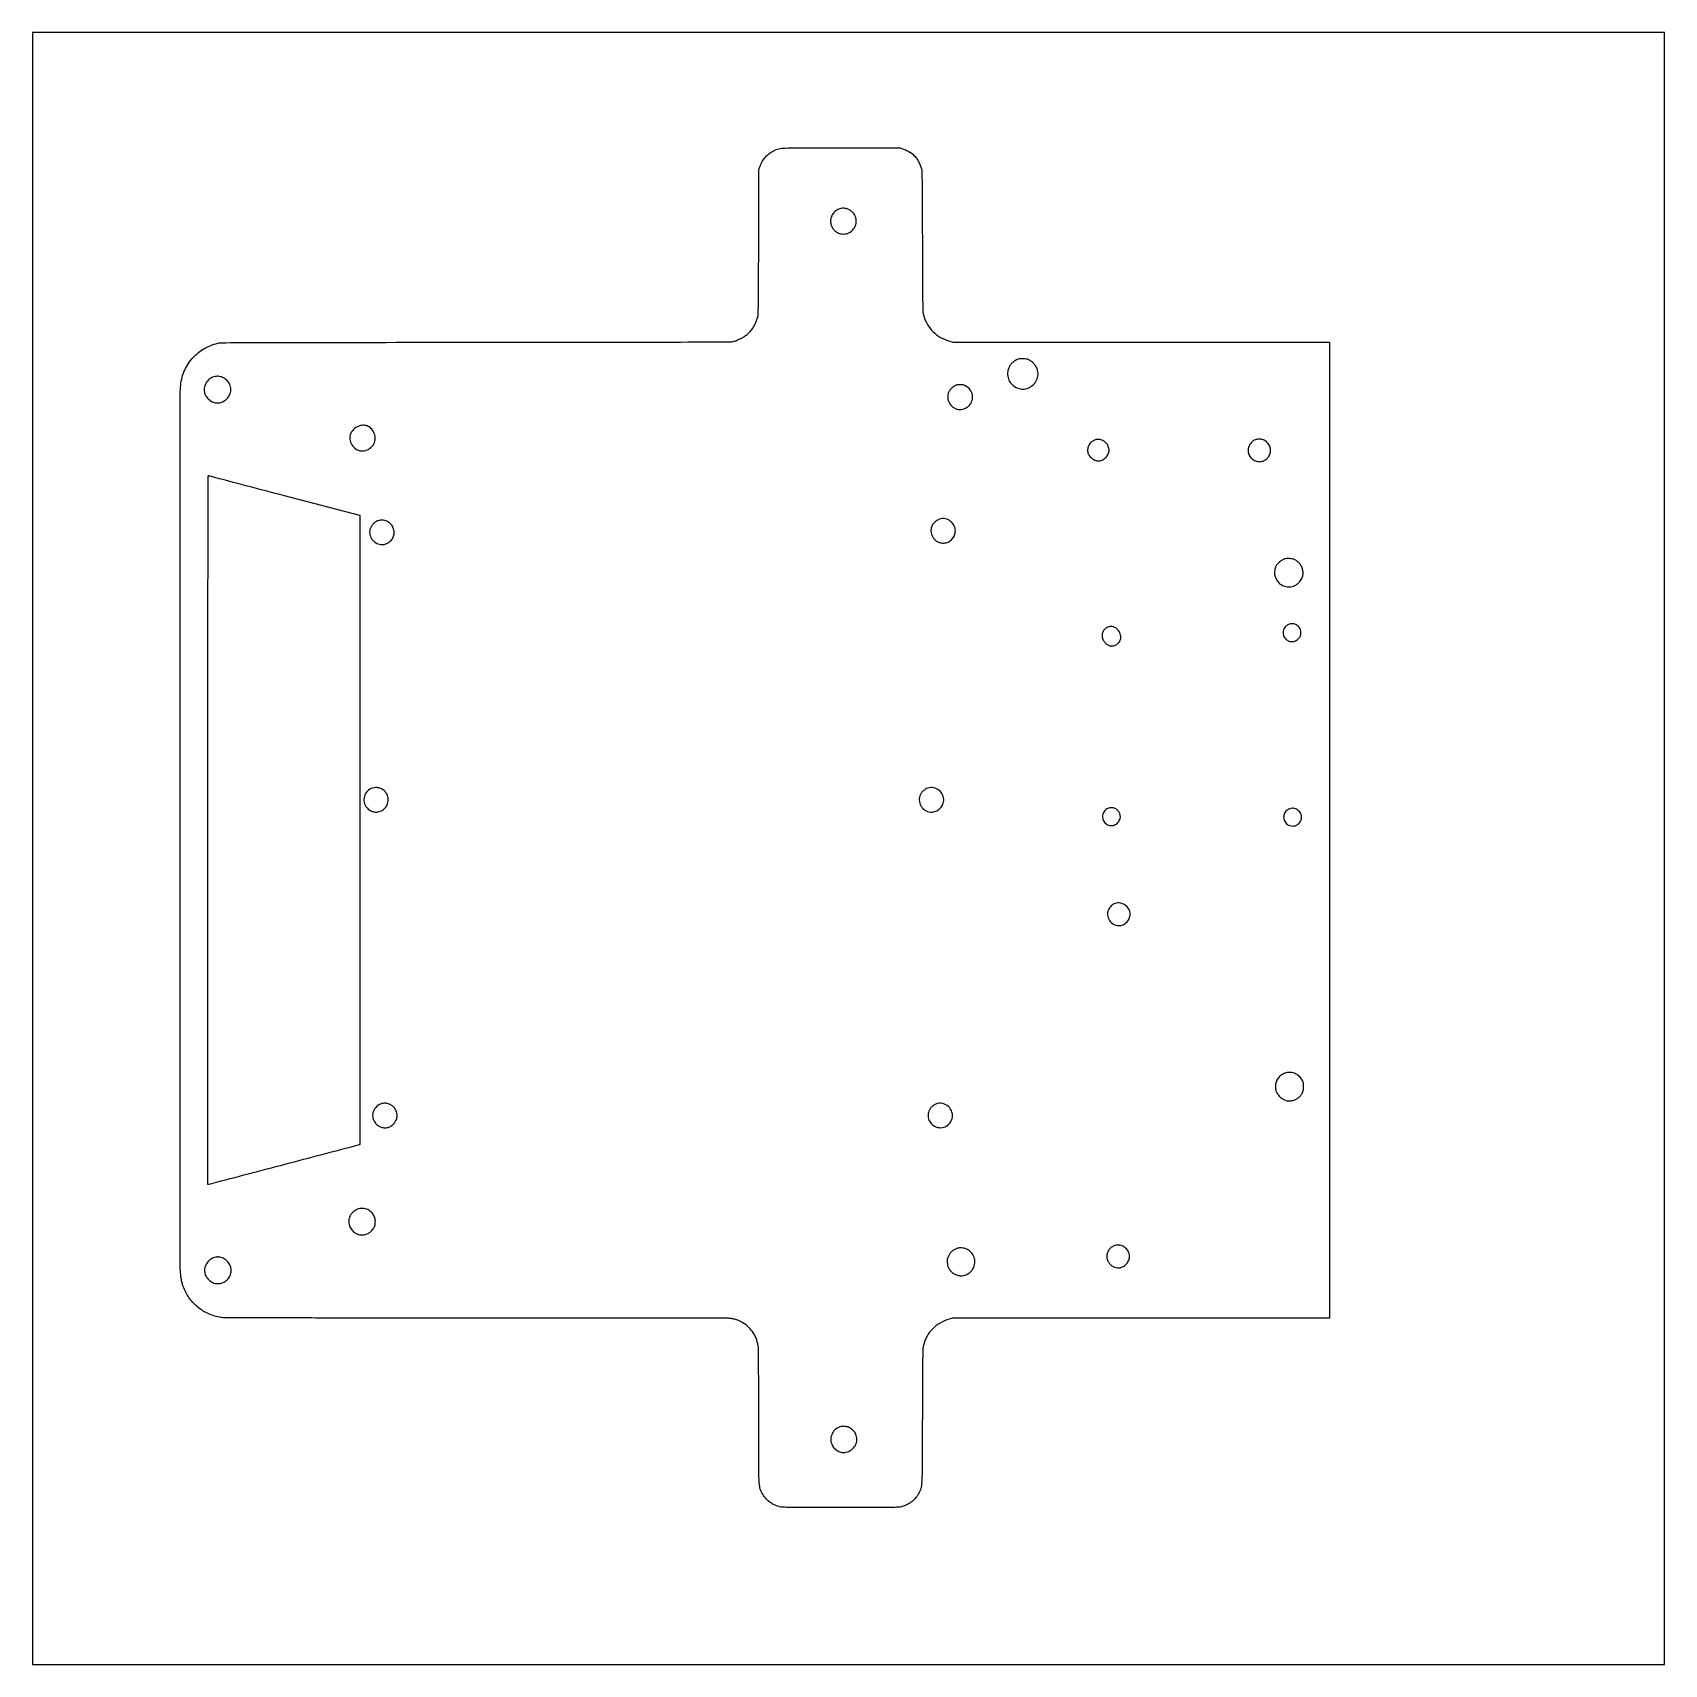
# Model space of a CAD drawing. Extents: x 0 to 4000, y 0 to 4000.
import ezdxf

# ---------------------------------------------------------------- set-up
doc = ezdxf.new("R2010")
doc.units = 0

msp = doc.modelspace()

# ---------------------------------------------------------------- linework, layer by layer
msp.add_lwpolyline([(0, 2000), (0, 0), (2000, 0), (4000, 0), (4000, 2000), (4000, 4000), (2000, 4000), (0, 4000)], close=True)
for points in [[(2134.490402, 3714.676367, -0.054373), (2149.979367, 3707.226413, -0.066616), (2162.35603, 3697.011629, -0.064136), (2171.9492, 3683.564757, -0.045652), (2179.170796, 3666.5, -0.074105), (2179.902177, 3662.00098, -0.000672), (2180.307852, 3627.832566, -0.001486), (2180.683474, 3578.122014, -0.000294), (2181.03966, 3489, 0.000167), (2181.462161, 3376.134883, 0.002598), (2181.820987, 3337.439768, 0.005627), (2182.357673, 3316.579278, 0.056821), (2183.658644, 3308, 0.063576), (2192.804993, 3285.81197, 0.067514), (2207.089215, 3267.130852, 0.067369), (2225.863638, 3252.89879, 0.062873), (2248.182113, 3243.763213), (2256.5, 3241.524257), (2717.75, 3241.250504), (3179, 3240.97675), (3179, 2044.998938), (3179, 849.021126), (2716.75, 848.739071), (2254.5, 848.457015), (2246.919611, 846.248489, 0.059296), (2224.680595, 836.794746, 0.068307), (2206.437129, 822.729004, 0.068456), (2192.68798, 804.296674, 0.059937), (2183.666961, 782, 0.05653), (2182.365914, 773.494359, 0.005949), (2181.823085, 753.356122, 0.002692), (2181.461615, 715.959008, 0.000173), (2181.032986, 607, -0.000262), (2180.511859, 480.225078, -0.008948), (2179.835425, 450.207526, -0.040215), (2177.921006, 434.43872, -0.06452), (2173.535181, 421.636936, -0.054397), (2165.93497, 409.716981, -0.053364), (2155.898914, 399.631167, -0.052408), (2143.774559, 391.747752, -0.048954), (2130, 386.342009, -0.060676), (2122.669769, 385.197071, -0.005355), (2103.893309, 384.764584, -0.002853), (2070.046493, 384.540694, -0.000227), (1980.5, 384.5, -0.00023), (1891.394338, 384.541065, -0.002818), (1857.310756, 384.76455, -0.005169), (1838.323889, 385.192389, -0.060208), (1831, 386.322804, -0.049306), (1816.542566, 391.962629, -0.055435), (1804.07387, 400.153694, -0.056222), (1793.850724, 410.7711, -0.053243), (1786.032759, 423.586491, -0.070724), (1782.266476, 435.754308, -0.031437), (1780.651292, 452.508269, -0.007964), (1780.093611, 484.688067, -0.000301), (1779.997452, 605, 0.000469), (1779.920325, 672.919204, 0.000963), (1779.707547, 726.122529, 0.000412), (1779.417673, 769.076089, 0.024347), (1778.979139, 776.863038, 0.055182), (1774.968897, 795.209929, 0.058163), (1767.082914, 811.889714, 0.05888), (1755.671605, 826.132815, 0.059137), (1741.270143, 837.30004, 0.023103), (1733.849266, 841.308332, 0.02768), (1726.517142, 844.353959, 0.028141), (1719.000075, 846.532485, 0.025415), (1711.026234, 847.942303, 0.030576), (1702.449078, 848.483774, 0.000053), (1556.719305, 848.747082, 0.000323), (1368.694309, 848.945378, 0.000101), (1086.526234, 849.004021, -0.000063), (733.567768, 849.050985, -0.000532), (574.260224, 849.261693, -0.000254), (472.754805, 849.555407, -0.039367), (461.328381, 850.495568, -0.061723), (431.791466, 859.11957, -0.066437), (406.048791, 874.552071, -0.06674), (385.347351, 896.124851, -0.063205), (370.606452, 922.773506, -0.016026), (367.779181, 930.592258, -0.021072), (365.735258, 937.898239, -0.019915), (364.234224, 945.668579, -0.012185), (363.055064, 954.930575, -0.025562), (361.998554, 975.568514, -0.000005), (361.971798, 2045.534301, -0.000005), (361.965202, 3115.758595, -0.026241), (363.021343, 3135.867695, -0.037713), (366.499758, 3154.947176, -0.041576), (372.738585, 3172.650166, -0.041982), (381.755062, 3188.927815, -0.039929), (393.5, 3203.765435, -0.034053), (406.295254, 3215.765167, -0.040396), (419.925147, 3225.18016, -0.038445), (435.458037, 3232.624079, -0.026521), (454, 3238.70738, -0.064835), (462.892046, 3239.910622, -0.000347), (550.172447, 3240.287424, -0.000643), (695.247934, 3240.62649, -0.000049), (1086.5, 3240.999229, 0.000048), (1480.014226, 3241.373438, 0.000652), (1623.821701, 3241.71169, 0.000338), (1710.197497, 3242.086008, 0.07082), (1718.5, 3243.310371, 0.018173), (1728.259369, 3246.589635, 0.027893), (1736.412724, 3250.194313, 0.029411), (1743.792559, 3254.52671, 0.023674), (1751.190093, 3260, 0.046509), (1759.526761, 3268.202437, 0.035682), (1767.05084, 3278.538607, 0.035009), (1773.179599, 3290.086932, 0.039595), (1777.34882, 3301.919374, 0.056114), (1778.640638, 3310.613183, 0.005362), (1779.1704, 3332.0774, 0.002523), (1779.524187, 3371.798897, 0.000164), (1779.931181, 3487), (1780.5, 3664.5), (1782.835447, 3671, -0.040402), (1788.659373, 3683.844414, -0.049786), (1796.147088, 3694.650772, -0.051346), (1805.408617, 3703.502205, -0.047654), (1816.504097, 3710.534853, -0.063374), (1829.337889, 3715.119583, -0.043398), (1844.697738, 3717.124379, -0.0107), (1873.194282, 3717.741357, -0.000383), (1982.5, 3717.684808), (2126.5, 3717.5)], [(1981.343746, 3568.987418, 0.086334), (1971.186322, 3564.99823, 0.088036), (1963.051619, 3557.833428, 0.087041), (1957.812416, 3548.230466, 0.081997), (1956.009769, 3537.212487, 0.077718), (1957.361565, 3528.64984, 0.067812), (1961.287231, 3520.46296, 0.067048), (1967.313008, 3513.542928, 0.072691), (1974.803644, 3508.684995, 0.067264), (1980.661191, 3506.899379, 0.043483), (1987.741159, 3506.369852, 0.043587), (1994.777675, 3507.071424, 0.069399), (2000.5, 3509, 0.11264), (2012.375522, 3518.761088, 0.120728), (2018.468939, 3532.472726, 0.122653), (2017.487586, 3547.276338, 0.118637), (2009.68748, 3560.100546, 0.063156), (2003.636417, 3564.816529, 0.058079), (1996.43, 3568.0335, 0.058738), (1988.759913, 3569.480716, 0.067888)], [(2415.5, 3199.210003, 0.05424), (2407.829884, 3195.522564, 0.054637), (2401.152787, 3190.279497, 0.054709), (2395.777268, 3183.721773, 0.054664), (2391.950205, 3176.152539, 0.058771), (2390.302694, 3169.463615, 0.043087), (2390.012317, 3161.819678, 0.043109), (2391.035986, 3154.244253, 0.059065), (2393.318377, 3147.76057, 0.087363), (2401.008475, 3137.230014, 0.082234), (2411.982681, 3129.695351, 0.084126), (2424.563888, 3126.217399, 0.09802), (2436.896043, 3127.374669, 0.09349), (2449.73076, 3133.982038, 0.092722), (2459.320096, 3144.827128, 0.095004), (2464.183352, 3158.163797, 0.104121), (2463.533493, 3171.902685, 0.055494), (2460.352124, 3180.212417, 0.055927), (2455.427575, 3187.595367, 0.056142), (2449.009079, 3193.679344, 0.056756), (2441.420341, 3198.157301, 0.059975), (2435.693729, 3199.928101, 0.034889), (2428.533741, 3200.721359, 0.034897), (2421.337279, 3200.511346, 0.060278)], [(447.195217, 3156.962062, 0.097221), (435.549528, 3152.111033, 0.094893), (426.485679, 3143.184851, 0.095707), (421.414589, 3131.612348, 0.1009), (421.15348, 3119.208149, 0.037339), (422.347709, 3114.621538, 0.0421), (424.177084, 3110.452606, 0.039077), (426.805661, 3106.403319, 0.025652), (430.411137, 3102.167478, 0.124523), (443.423193, 3093.890321, 0.12601), (458.744975, 3092.845584, 0.123063), (472.956615, 3099.320613, 0.115505), (482.852038, 3111.852038, 0.058441), (484.931095, 3118.091166, 0.050911), (485.640614, 3124.943784, 0.050989), (484.950829, 3131.787446, 0.059073), (482.88963, 3138, 0.081733), (476.694791, 3147.026591, 0.079645), (467.884012, 3153.686778, 0.081399), (457.614811, 3157.157033, 0.091327)], [(2264.993526, 3136.065659, 0.05899), (2259.443447, 3133.632694, 0.047486), (2254.159612, 3129.813399, 0.04618), (2249.546709, 3124.937793, 0.048347), (2245.986726, 3119.369079, 0.027753), (2244.718843, 3116.504527, 0.042606), (2243.979869, 3113.895819, 0.035048), (2243.61048, 3110.853201, 0.012687), (2243.5, 3106.5, 0.012252), (2243.612297, 3101.917759, 0.042026), (2244.00682, 3098.969069, 0.049731), (2244.850032, 3096.393476, 0.022541), (2246.429829, 3093.211599, 0.106611), (2256.164409, 3082.075276, 0.120316), (2269.222946, 3076.5456, 0.123027), (2283.132506, 3077.713186, 0.114707), (2295.27495, 3085.27495, 0.118568), (2302.744572, 3097.475601, 0.122139), (2303.738443, 3111.598456, 0.120694), (2298.006955, 3124.676475, 0.114019), (2286.777804, 3133.953169, 0.017949), (2283.321958, 3135.527721, 0.040611), (2280.586941, 3136.405162, 0.04135), (2277.776522, 3136.820181, 0.019252), (2274.090278, 3136.914047, 0.009897), (2271.383372, 3136.825132, 0.010091), (2268.699617, 3136.629378, 0.009907), (2266.376876, 3136.366238, 0.04069)], [(803.5, 3036.638816, 0.103827), (789.275951, 3029.612767, 0.122201), (780.063415, 3017.788675, 0.127979), (777.692582, 3003.472498, 0.120233), (782.49594, 2989.438892, 0.108605), (792.749275, 2979.186778, 0.121648), (805.948574, 2974.711813, 0.121256), (819.746879, 2976.890049, 0.107456), (831.672511, 2985.260542, 0.063129), (836.220548, 2991.649762, 0.064515), (838.989901, 2998.925852, 0.065265), (839.793605, 3006.589951, 0.067305), (838.576578, 3014.118516, 0.076036), (833.133178, 3025.489956, 0.100791), (824.929849, 3033.470892, 0.107927), (814.722514, 3037.263307, 0.098466)], [(2601.236039, 2999.999818, 0.021911), (2598.657751, 2998.54987, 0.019075), (2596.090656, 2996.815214, 0.019504), (2593.888498, 2995.065537, 0.052246), (2592.516042, 2993.609919, 0.078662), (2587.468017, 2984.249861, 0.104031), (2586.212968, 2974.671396, 0.105366), (2588.922745, 2965.489978, 0.08247), (2595.320747, 2957.271995, 0.050067), (2599.019786, 2954.491002, 0.036061), (2603.621924, 2952.138659, 0.036662), (2608.372147, 2950.526756, 0.063547), (2612.5, 2950, 0.115857), (2621.778217, 2952.179141, 0.081185), (2630.52887, 2958.47113, 0.081185), (2636.820859, 2967.221783, 0.115857), (2639, 2976.5, 0.063547), (2638.473244, 2980.627853, 0.036662), (2636.861341, 2985.378076, 0.036061), (2634.508998, 2989.980214, 0.050067), (2631.728005, 2993.679253, 0.038284), (2627.641347, 2997.482959, 0.053063), (2623.422566, 3000.169217, 0.054209), (2618.805447, 3001.868512, 0.042406), (2613.529412, 3002.717704, 0.02054), (2609.998172, 3002.836929, 0.052614), (2607.459887, 3002.550278, 0.047971), (2604.904805, 3001.722072, 0.014789)], [(3000.5, 3002.926692, 0.123275), (2989.459012, 2997.097303, 0.110446), (2981.923836, 2986.535938, 0.112024), (2979.669016, 2973.900237, 0.129865), (2983.326627, 2962.274641, 0.083865), (2990.675985, 2954.069519, 0.098051), (2999.948385, 2949.271114, 0.101066), (3010.12006, 2948.449288, 0.094683), (3020.060408, 2951.629395, 0.036327), (3024.200365, 2954.289134, 0.049474), (3027.46777, 2957.287832, 0.046699), (3030.214819, 2961.007934, 0.027973), (3032.787259, 2965.868203, 0.108145), (3034.879232, 2975.42905, 0.093521), (3032.970776, 2985.540931, 0.090221), (3027.404273, 2994.559429, 0.091782), (3019.047453, 3000.975791, 0.057025), (3015.035648, 3002.475858, 0.034787), (3010.049112, 3003.354151, 0.03457), (3004.928425, 3003.536968, 0.051806)], [(429, 2045.442388), (429, 1176.75), (432.241541, 1177.398308, 0.014893), (439.511014, 1179.078795, 0.000012), (618.771199, 1226.188191, 0.000002), (800.818856, 1274.035795, 0.074274), (802.225251, 1274.639213, 0.259874), (802.818766, 1275.703468), (802.988351, 2045.503131), (803.156963, 2815.406639, 0.414278), (802.563731, 2816, -0.064262), (801.85258, 2816.091779), (617.523705, 2864.475419, -0.000003), (434.917977, 2912.408016, -0.010484), (430.75, 2913.596044, 0.503949), (429.5111, 2912.683289, 0.000053), (429.250349, 2789.785756, 0.00047), (429.037264, 2591.768946, 0.000034)], [(846.69799, 2803.556065, 0.065722), (840.052159, 2800.147708, 0.057643), (834.184129, 2794.998006, 0.05765), (829.647316, 2788.645438, 0.065777), (826.92216, 2781.694425, 0.12197), (826.928296, 2768.641201, 0.110434), (832.966303, 2756.551314, 0.108543), (843.686534, 2748.033864, 0.114317), (856.787513, 2745.000789, 0.094665), (866.016555, 2746.765252, 0.07342), (874.889666, 2751.895871, 0.073986), (881.840056, 2759.322806, 0.099351), (885.47546, 2767.767657, 0.080502), (885.975097, 2778.212413, 0.086444), (883.102608, 2788.005423, 0.08668), (877.097246, 2796.229739, 0.081499), (868.54037, 2802.140814, 0.048512), (863.224843, 2804.050693, 0.045854), (857.538924, 2804.946984, 0.04671), (851.893351, 2804.785203, 0.055212)], [(2223.321433, 2807.206016, 0.067815), (2214.383221, 2802.568706, 0.08122), (2207.624488, 2795.934555, 0.083147), (2203.44066, 2787.63042, 0.075375), (2202.000789, 2778.124273, 0.080921), (2203.230923, 2770.579906, 0.060031), (2206.857956, 2762.935975, 0.059393), (2212.251373, 2756.288228, 0.074731), (2218.690263, 2751.678184, 0.047397), (2222.820799, 2750.040571, 0.034137), (2227.669184, 2748.984421, 0.034249), (2232.59202, 2748.600822, 0.049218), (2236.944718, 2748.989516, 0.036357), (2242.007777, 2750.336953, 0.047343), (2246.370858, 2752.324235, 0.046349), (2250.352006, 2755.134356, 0.032814), (2254.270538, 2758.956008, 0.040613), (2257.691192, 2763.445126, 0.048985), (2260.100931, 2768.164944, 0.049707), (2261.521665, 2773.203553, 0.043903), (2262, 2778.640626, 0.122717), (2258.675974, 2791.980179, 0.112028), (2249.408383, 2802.728619, 0.11428), (2236.577124, 2808.283355, 0.131791)], [(3069.047234, 2709.885485, 0.063188), (3063.059404, 2707.205526, 0.041309), (3056.936538, 2702.744924, 0.040896), (3051.545999, 2697.261634, 0.056407), (3047.751146, 2691.5, 0.049645), (3046.138715, 2687.349226, 0.02649), (3044.944774, 2681.968328, 0.026485), (3044.32565, 2676.484463, 0.049075), (3044.498419, 2672.011495, 0.050098), (3045.789596, 2666.660976, 0.034387), (3048.25531, 2660.919686, 0.034287), (3051.498117, 2655.54582, 0.048392), (3055.133614, 2651.30075, 0.090281), (3065.844606, 2644.193903, 0.09237), (3078.286847, 2641.391684, 0.092874), (3090.847147, 2643.263156, 0.09246), (3101.900055, 2649.55532, 0.047111), (3104.991391, 2652.713352, 0.024145), (3108.269555, 2657.18785, 0.024116), (3111.129106, 2662.004171, 0.043045), (3112.928304, 2666.241575, 0.075994), (3114.316163, 2674.638653, 0.062539), (3113.29257, 2683.673396, 0.061551), (3110.032943, 2692.315628, 0.068584), (3104.854887, 2699.55992, 0.034834), (3099.298433, 2704.670552, 0.059618), (3093.951085, 2707.985159, 0.061515), (3088.093769, 2709.880332, 0.039741), (3081, 2710.668198, 0.012098), (3077.492531, 2710.692664, 0.012043), (3073.982625, 2710.547604, 0.011963), (3070.924695, 2710.273755, 0.045376)], [(2633.980967, 2542.050408, 0.092269), (2626.732742, 2536.301927, 0.106039), (2622.466756, 2528.584685, 0.106041), (2621.740999, 2519.796876, 0.092275), (2624.588745, 2510.995354, 0.059057), (2629.671255, 2503.799177, 0.08217), (2635.823593, 2498.885594, 0.092219), (2642.648193, 2496.578227, 0.097504), (2649.705979, 2496.947549, 0.090629), (2657.81551, 2500.641637, 0.093961), (2663.975521, 2506.928297, 0.098455), (2667.212027, 2514.766853, 0.110845), (2667.004538, 2522.903857, 0.049883), (2664.862148, 2528.847275, 0.048025), (2661.563344, 2534.33028, 0.049808), (2657.424058, 2538.889717, 0.064852), (2652.789838, 2542.091583, 0.074907), (2648.603103, 2543.504845, 0.04458), (2643.350148, 2543.962541, 0.044642), (2638.113923, 2543.48254, 0.076614)], [(3078.5, 2549.17588, 0.059957), (3072.831417, 2545.613245, 0.080067), (3068.783995, 2541.091744, 0.080648), (3066.381393, 2535.554572, 0.06184), (3065.558324, 2529, 0.048779), (3066.048381, 2523.915466, 0.064598), (3067.521114, 2519.509485, 0.062615), (3070.11322, 2515.524168, 0.042415), (3073.95253, 2511.693397, 0.118384), (3081.920065, 2507.707769, 0.108171), (3091.112454, 2507.5914, 0.105009), (3099.729032, 2511.357929, 0.105551), (3106.052586, 2518.295542, 0.019553), (3107.717778, 2521.419692, 0.056153), (3108.532523, 2523.734613, 0.052887), (3108.837138, 2526.249223, 0.015873), (3108.771996, 2530.110515, 0.04993), (3107.945048, 2535.64236, 0.067692), (3106.057701, 2540.322181, 0.068519), (3103.010536, 2544.286369, 0.052753), (3098.739889, 2547.692236, 0.069531), (3094.122498, 2549.804124, 0.054293), (3088.692604, 2550.80147, 0.054724), (3083.225531, 2550.603655, 0.074091)], [(836.920447, 2148.924179, 0.128711), (823.61361, 2143.144629, 0.123971), (814.61958, 2131.51644, 0.123805), (812.198133, 2117.002379, 0.128166), (816.990847, 2103.278624, 0.044193), (820.621866, 2098.781643, 0.043975), (824.992286, 2094.984565, 0.044252), (829.931282, 2092.030863, 0.046006), (835.250233, 2090.03741, 0.098881), (844.727622, 2089.377552, 0.082927), (854.388794, 2092.293044, 0.079684), (862.905097, 2098.342, 0.080625), (869.062181, 2106.728847, 0.072174), (871.051615, 2112.569933, 0.048632), (871.664507, 2119.59823, 0.048448), (870.906922, 2126.649689, 0.069424), (868.798534, 2132.563455, 0.074362), (863.0833, 2140.409459, 0.079824), (855.44618, 2146.018657, 0.08039), (846.484758, 2148.926229, 0.07691)], [(2198.343746, 2148.943076, 0.057839), (2191.52314, 2146.778708, 0.056722), (2185.330872, 2143.099216, 0.057021), (2180.151994, 2138.143422, 0.059689), (2176.317863, 2132.217253, 0.125428), (2173.470502, 2118.554473, 0.118582), (2177.406134, 2104.875698, 0.116652), (2187.209217, 2094.320417, 0.118598), (2200.64358, 2089.355807, 0.104567), (2211.159604, 2090.310011, 0.088871), (2221.084849, 2095.428629, 0.086855), (2228.797014, 2103.805566, 0.093578), (2232.95736, 2114.095583, 0.130919), (2232.087291, 2127.942063, 0.115236), (2224.471639, 2140.292129, 0.11528), (2212.175956, 2147.987523, 0.131093)], [(2636, 2098.405695, 0.127858), (2627.215556, 2091.544465, 0.127478), (2622.872603, 2081.266205, 0.128214), (2624.079772, 2070.218955, 0.130113), (2630.527242, 2061.238157, 0.127169), (2640.526116, 2056.574862, 0.130495), (2651.427343, 2057.406159, 0.128108), (2660.626953, 2063.571947, 0.120283), (2665.916592, 2073.583038, 0.097441), (2666.279417, 2080.500125, 0.08146), (2664.07172, 2087.526739, 0.079252), (2659.655856, 2093.645222, 0.084355), (2653.640328, 2097.932068, 0.060042), (2649.528967, 2099.344452, 0.046062), (2644.808772, 2099.908354, 0.046288), (2640.09393, 2099.598297, 0.062726)], [(3081.747969, 2097.627281, 0.12092), (3072.289631, 2091.209589, 0.130156), (3067.194777, 2081.305145, 0.132077), (3067.70604, 2070.291673, 0.126286), (3073.658417, 2060.803048, 0.081754), (3078.923707, 2057.230583, 0.069161), (3085.368246, 2055.273023, 0.069927), (3092.030712, 2055.158631, 0.087544), (3097.932392, 2056.965509, 0.060169), (3101.749818, 2059.532218, 0.042477), (3105.365662, 2063.233208, 0.042564), (3108.294764, 2067.480106, 0.061506), (3110.051328, 2071.683326, 0.152463), (3109.724944, 2082.70557, 0.124809), (3103.229949, 2092.607566, 0.124565), (3092.789633, 2098.231127, 0.151575)], [(2653.860254, 1865.492182, 0.067258), (2649.022378, 1863.186539, 0.042544), (2644.092877, 1859.328319, 0.042249), (2639.837637, 1854.64197, 0.061707), (2637.024604, 1849.835557, 0.127495), (2634.962175, 1836.428515, 0.124067), (2639.630745, 1823.553392, 0.122689), (2649.900428, 1814.32753, 0.123021), (2663.287513, 1811.009769, 0.109194), (2673.259738, 1813.233469, 0.091475), (2682.103306, 1819.538544, 0.090306), (2688.201465, 1828.668777, 0.102734), (2690.329104, 1838.953924, 0.123265), (2687.2313, 1851.28867, 0.113072), (2678.6227, 1861.172736, 0.112996), (2666.564701, 1866.328232, 0.122969)], [(3069.624424, 1449.051399, 0.029379), (3064.69086, 1446.729888, 0.036058), (3060.406671, 1443.979989, 0.037413), (3056.692713, 1440.738883, 0.036332), (3053.463558, 1436.950356, 0.03328), (3050.327889, 1432.022465, 0.047007), (3048.273198, 1427.24562, 0.045947), (3047.116956, 1422.085674, 0.029961), (3046.697649, 1415.992245, 0.015222), (3046.786134, 1411.904102, 0.034605), (3047.159695, 1408.838647, 0.037839), (3047.926606, 1406.024811, 0.021905), (3049.245846, 1402.77418, 0.062708), (3054.103834, 1394.931541, 0.060183), (3060.81453, 1388.414792, 0.060962), (3068.794367, 1383.752756, 0.067791), (3077.383533, 1381.360909, 0.079402), (3085.398686, 1381.539321, 0.052931), (3094.226631, 1384.139993, 0.052936), (3102.310651, 1388.535642, 0.079482), (3108.105715, 1394.070459, 0.02422), (3111.951259, 1399.675786, 0.057005), (3114.104308, 1404.261212, 0.057022), (3115.165967, 1409.213556, 0.024247), (3115.497237, 1416, 0.009278), (3115.397897, 1421.438522, 0.035346), (3115.033989, 1424.81123, 0.045763), (3114.251646, 1427.642373, 0.023956), (3112.796427, 1431, 0.044776), (3109.826471, 1435.883879, 0.038497), (3105.893981, 1440.4331, 0.037636), (3101.209646, 1444.425269, 0.038145), (3096, 1447.650256, 0.06219), (3089.994767, 1449.868438, 0.044163), (3082.879632, 1450.88085, 0.044307), (3075.730041, 1450.627057, 0.064348)], [(856.406903, 1374.622853, 0.11815), (843.56818, 1367.958372, 0.123131), (835.379906, 1356.2864, 0.124025), (833.682762, 1342.203792, 0.120927), (838.824978, 1328.848617, 0.0682), (844.904101, 1322.249588, 0.071881), (852.433426, 1317.667661, 0.074023), (860.748482, 1315.496716, 0.079536), (869.123958, 1315.92532, 0.07715), (877.286451, 1319.033741, 0.069542), (884.452254, 1324.557548, 0.069013), (889.874358, 1331.879467, 0.073863), (892.94532, 1340.236607, 0.057648), (893.439844, 1345.745818, 0.048255), (892.724658, 1351.57497, 0.047128), (890.874018, 1357.298977, 0.048976), (888.002132, 1362.496901, 0.07728), (881.888948, 1368.968932, 0.07343), (873.99662, 1373.41526, 0.073742), (865.187858, 1375.378012, 0.079068)], [(2219.343746, 1374.969278, 0.065619), (2212.207104, 1372.534007, 0.060222), (2205.714841, 1368.278682, 0.060433), (2200.443567, 1362.615638, 0.067055), (2196.895611, 1356.042553, 0.057089), (2195.377024, 1350.019789, 0.047367), (2195.12392, 1343.410325, 0.048561), (2196.104561, 1337.069251, 0.07097), (2198.260919, 1331.855707, 0.125511), (2210.510904, 1319.561582, 0.146578), (2226.439431, 1315.555417, 0.148392), (2241.801626, 1320.977797, 0.129469), (2252.546532, 1334.283036, 0.146315), (2254.567006, 1349.586781, 0.13205), (2248.010859, 1364.193905, 0.130674), (2234.945377, 1373.649457, 0.142039)], [(796.010934, 1115.849355, 0.06165), (790.34639, 1112.760509, 0.042731), (784.797566, 1108.012537, 0.042768), (780.14284, 1102.397104, 0.062235), (777.162628, 1096.705115, 0.044537), (775.43498, 1090.438477, 0.052151), (774.968265, 1084.291709, 0.053362), (775.78214, 1078.301811, 0.050463), (777.850853, 1072.5, 0.072439), (783.988055, 1063.293631, 0.082618), (792.259129, 1056.695813, 0.084795), (802.03178, 1053.246684, 0.081593), (812.531936, 1053.170267, 0.035804), (817.680197, 1054.360106, 0.044646), (822.222216, 1056.216181, 0.043965), (826.416979, 1058.875644, 0.033133), (830.526316, 1062.473684, 0.03292), (834.099046, 1066.550607, 0.043176), (836.759082, 1070.723844, 0.044411), (838.60877, 1075.193076, 0.038119), (839.756787, 1080.153223, 0.077809), (839.714489, 1090.562581, 0.081468), (836.471932, 1100.283878, 0.080457), (830.247656, 1108.555451, 0.073364), (821.545644, 1114.750433, 0.061321), (815.723002, 1116.873982, 0.046087), (808.96022, 1117.793359, 0.045883), (802.10641, 1117.459374, 0.05899)], [(2263.920478, 1018.718404, 0.039505), (2257.147978, 1015.204603, 0.057855), (2251.903707, 1011.022838, 0.056417), (2247.66633, 1005.667168, 0.035381), (2243.93176, 998.595917, 0.028115), (2242.823628, 995.642523, 0.043871), (2242.244255, 992.990045, 0.033689), (2242.053504, 989.815198, 0.010108), (2242.187032, 984.971241, 0.011181), (2242.544343, 979.884999, 0.042205), (2243.105641, 976.744393, 0.049868), (2244.136824, 974.012024, 0.020155), (2246.051984, 970.513238, 0.056414), (2251.777628, 963.041263, 0.065287), (2258.779375, 957.449992, 0.067298), (2266.794213, 953.975288, 0.065952), (2275.5, 952.722065, 0.033304), (2280.700306, 953.010071, 0.04514), (2285.297095, 954.00007, 0.043117), (2289.79819, 955.842514, 0.026932), (2294.720693, 958.717152, 0.112075), (2305.083368, 969.507737, 0.112358), (2309.759499, 983.70504, 0.113209), (2307.817014, 998.441739, 0.115166), (2299.647593, 1010.75356, 0.033028), (2294.282373, 1015.178119, 0.052072), (2289.106275, 1018.138487, 0.05379), (2283.556401, 1019.904021, 0.038213), (2277.071291, 1020.713201, 0.013939), (2272.894409, 1020.796204, 0.035648), (2269.879727, 1020.556722, 0.040111), (2267.142186, 1019.913673, 0.022188)], [(2652.882283, 1026.680767, 0.029045), (2648.852153, 1024.899177, 0.030388), (2645.118505, 1022.686064, 0.032285), (2641.926023, 1020.206435, 0.048605), (2639.528894, 1017.626769, 0.057146), (2635.225093, 1010.404996, 0.076614), (2633.192597, 1003.070647, 0.079222), (2633.494577, 995.656587, 0.066244), (2636.058028, 988.199788, 0.057821), (2640.274929, 981.748329, 0.070274), (2645.622283, 976.904426, 0.070477), (2652.088668, 973.740841, 0.058612), (2659.602385, 972.239718, 0.018773), (2663.043203, 972.093202, 0.043653), (2665.613698, 972.305069, 0.044741), (2668.070108, 972.955659, 0.020636), (2671.131797, 974.212741, 0.030218), (2676.241955, 976.946849, 0.051326), (2680.085731, 979.894825, 0.052996), (2683.166382, 983.492886, 0.034708), (2685.941972, 988.199788, 0.042848), (2688.082314, 993.593411, 0.062088), (2688.938818, 998.640232, 0.06099), (2688.536157, 1003.80972, 0.039636), (2686.885198, 1009.577289, 0.050265), (2684.593619, 1014.220417, 0.044407), (2681.336871, 1018.525265, 0.043948), (2677.332428, 1022.229955, 0.046772), (2672.820903, 1025.091368, 0.060887), (2668.329509, 1026.731471, 0.037255), (2662.748842, 1027.597879, 0.037518), (2657.211639, 1027.623054, 0.072052)], [(448.702222, 997.958445, 0.101728), (436.97234, 993.418796, 0.094402), (427.620272, 984.525329, 0.095395), (422.261746, 972.904797, 0.106563), (421.898101, 960.593403, 0.032399), (423.169367, 955.563818, 0.042032), (425.004608, 951.178661, 0.041636), (427.56306, 947.130326, 0.030907), (431.00777, 943.111431, 0.099836), (441.468687, 935.933625, 0.100229), (453.8791, 933.384686, 0.099758), (466.351177, 935.862038, 0.097926), (476.98368, 942.98368, 0.092273), (483.877075, 953.030083, 0.096133), (486.56527, 964.739125, 0.096871), (484.672738, 976.530494, 0.095293), (478.474378, 986.817273, 0.035383), (474.176229, 990.966324, 0.042888), (469.589789, 994.180684, 0.04415), (464.640987, 996.494323, 0.041595), (459.263634, 997.959062, 0.002089), (457.099837, 998.349719, 0.003443), (455.267286, 998.659674, 0.000505), (453.645926, 998.920756, 0.313695), (453.566341, 998.882381, -0.220289), (453.487517, 998.82568, -0.000557), (452.11014, 998.562457, -0.003282), (450.546401, 998.276046, -0.00202)], [(1982.343746, 582.987418, 0.114089), (1969.535932, 577.126129, 0.107956), (1960.293273, 566.138095, 0.109532), (1956.559305, 552.436812, 0.120522), (1959.180514, 538.953924, 0.080557), (1965.245394, 529.947926, 0.078768), (1973.887781, 523.238433, 0.081694), (1983.879906, 519.704815, 0.097343), (1993.85901, 519.876343, 0.105583), (2007.296429, 525.903711, 0.111174), (2016.805995, 536.804893, 0.114746), (2020.539917, 550.434718, 0.118295), (2017.808664, 564.147962, 0.082531), (2011.701643, 573.136517, 0.080428), (2002.96635, 579.760817, 0.082001), (1992.746929, 583.200472, 0.091005)]]:
    msp.add_lwpolyline(points, format="xyb", close=True)

doc.saveas('drawing.dxf')
